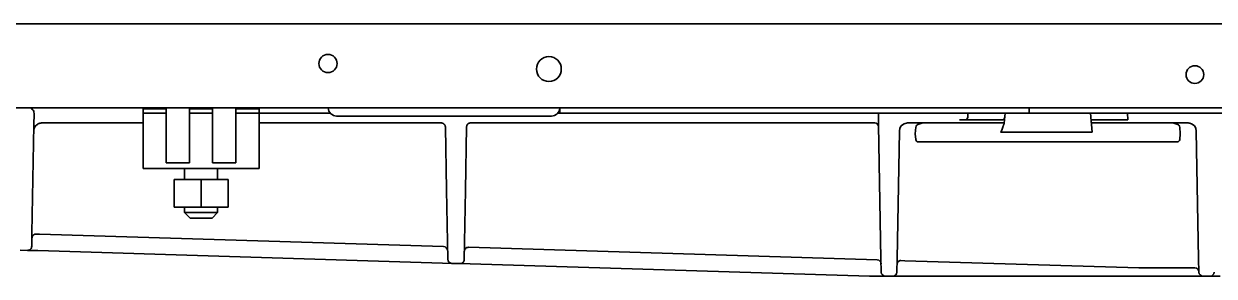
# Model space of a CAD drawing. Extents: x 5809 to 10669, y -850 to 3566.
# Drawn here: x 5945.5 to 6161.1, y 1340.3 to 1386 of the extents above; entities that cross this region are included whole.
import ezdxf

# ---------------------------------------------------------------- set-up
doc = ezdxf.new("R2010")
doc.units = 0
doc.header["$LTSCALE"] = 5
doc.layers.add('1', color=7, linetype='CONTINUOUS', true_color=0xffffff)

msp = doc.modelspace()

# ---------------------------------------------------------------- linework, layer by layer
at = {"layer": '1', "color": 7, "linetype": 'Continuous', "lineweight": 35}
for p, q in [((5855.07, 1386.03), (6231.07, 1386.03)), ((6678.57, 1370.83), (5822.57, 1370.83)), ((5947.33, 1369.81), (5947.29, 1367.69)), ((5967.07, 1370.63), (5967.07, 1370.83)), ((5967.07, 1369.83), (5967.07, 1370.63)), ((5967.07, 1370.63), (5971.27, 1370.63)), ((5971.27, 1369.83), (5967.07, 1369.83)), ((5967.07, 1365.33), (5967.07, 1369.83)), ((5971.27, 1370.63), (5971.27, 1369.83)), ((5971.27, 1365.33), (5971.27, 1369.83)), ((5975.47, 1369.83), (5975.47, 1370.63)), ((5975.47, 1370.63), (5979.67, 1370.63)), ((5979.67, 1369.83), (5975.47, 1369.83)), ((5975.47, 1369.83), (5975.47, 1365.33)), ((5979.67, 1370.63), (5979.67, 1369.83)), ((5979.67, 1365.33), (5979.67, 1369.83)), ((5983.87, 1370.63), (5988.07, 1370.63)), ((5983.87, 1369.83), (5983.87, 1370.63)), ((5988.07, 1369.83), (5983.87, 1369.83)), ((5983.87, 1369.83), (5983.87, 1365.33)), ((5988.07, 1370.83), (5988.07, 1370.63)), ((5988.07, 1370.63), (5988.07, 1369.83)), ((5988.07, 1369.83), (6000.99, 1369.83)), ((5988.07, 1369.83), (5988.07, 1365.33)), ((6000.61, 1370.83), (6000.61, 1370.77)), ((6005.57, 1369.33), (6002.11, 1369.33)), ((6037.57, 1369.33), (6005.57, 1369.33)), ((6041.04, 1369.33), (6037.57, 1369.33)), ((6042.57, 1369.83), (6042.16, 1369.83)), ((6042.54, 1370.83), (6042.54, 1370.77)), ((6042.57, 1370.83), (6042.57, 1369.83)), ((6044.57, 1369.83), (6042.57, 1369.83)), ((6125.57, 1369.83), (6044.57, 1369.83)), ((6100.28, 1367.69), (6100.25, 1369.81)), ((6116.44, 1369.11), (6116.46, 1369.83)), ((6123.18, 1369.83), (6123.02, 1368.03)), ((6127.57, 1369.83), (6125.57, 1369.83)), ((6127.57, 1370.83), (6127.57, 1369.83)), ((6129.57, 1369.83), (6127.57, 1369.83)), ((6129.57, 1369.83), (6174.63, 1369.83)), ((6138.97, 1366.41), (6138.67, 1369.83)), ((6145.38, 1369.83), (6145.42, 1368.63)), ((5946.95, 1348.14), (5947.29, 1367.69)), ((5967.07, 1368.08), (5948.78, 1368.08)), ((6021.07, 1368.08), (5988.07, 1368.08)), ((6021.82, 1367.34), (6022.02, 1355.95)), ((6025.67, 1367.39), (6025.47, 1355.89)), ((6097.26, 1368.08), (6026.37, 1368.08)), ((6099.59, 1368.08), (6097.26, 1368.08)), ((6100.28, 1367.69), (6100.71, 1343.46)), ((6110.98, 1368.08), (6105.54, 1368.08)), ((6106.92, 1366.13), (6107.03, 1367.34)), ((6108.27, 1368.08), (6107.37, 1367.77)), ((6112.57, 1368.08), (6111.66, 1368.08)), ((6114.92, 1368.63), (6122.61, 1368.63)), ((6138.77, 1368.63), (6145.42, 1368.63)), ((6150.18, 1368.08), (6149.27, 1368.08)), ((6156.33, 1368.08), (6150.86, 1368.08)), ((6154.48, 1367.77), (6153.57, 1368.08)), ((6154.82, 1367.34), (6154.92, 1366.13)), ((5967.07, 1359.83), (5967.07, 1365.33)), ((5971.27, 1365.33), (5971.27, 1360.83)), ((5975.47, 1360.83), (5975.47, 1365.33)), ((5979.67, 1365.33), (5979.67, 1360.83)), ((5983.87, 1360.83), (5983.87, 1365.33)), ((5988.07, 1365.33), (5988.07, 1359.83)), ((6104.04, 1366.6), (6103.64, 1343.46)), ((6106.92, 1366.13), (6107.01, 1365.08)), ((6138.97, 1366.41), (6122.38, 1366.41)), ((6154.83, 1365.08), (6154.92, 1366.13)), ((6158.24, 1343.46), (6157.83, 1366.6)), ((6114.92, 1364.63), (6107.51, 1364.63)), ((6146.92, 1364.63), (6114.92, 1364.63)), ((6154.33, 1364.63), (6146.92, 1364.63)), ((5975.47, 1360.83), (5971.27, 1360.83)), ((5983.87, 1360.83), (5979.67, 1360.83)), ((5967.07, 1359.83), (5988.07, 1359.83)), ((5974.57, 1359.83), (5974.57, 1357.83)), ((5980.57, 1357.83), (5980.57, 1359.83)), ((5972.68, 1357.83), (5977.57, 1357.83)), ((5972.68, 1357.83), (5972.68, 1352.83)), ((5977.57, 1357.83), (5982.47, 1357.83)), ((5977.57, 1357.83), (5977.57, 1352.83)), ((5982.47, 1357.83), (5982.47, 1352.83)), ((6022.02, 1355.95), (6022.24, 1343.38)), ((6025.47, 1355.89), (6025.25, 1343.34)), ((5977.57, 1352.83), (5972.68, 1352.83)), ((5974.57, 1352.83), (5974.57, 1351.83)), ((5974.57, 1351.83), (5980.57, 1351.83)), ((5974.57, 1351.83), (5975.57, 1350.83)), ((5982.47, 1352.83), (5977.57, 1352.83)), ((5979.57, 1350.83), (5980.57, 1351.83)), ((5980.57, 1351.83), (5980.57, 1352.83)), ((5975.57, 1350.83), (5979.57, 1350.83)), ((5946.91, 1345.74), (5946.95, 1348.14)), ((5947.71, 1347.96), (5948.34, 1347.94)), ((5948.34, 1347.94), (6021.49, 1345.69)), ((6026, 1345.56), (6100.04, 1343.28)), ((5946.14, 1345), (5944.8, 1345.04)), ((5947.98, 1344.95), (5946.14, 1345)), ((6021.31, 1342.7), (5947.98, 1344.95)), ((6100.71, 1343.46), (6100.75, 1341.06)), ((6103.64, 1343.46), (6103.6, 1341.06)), ((6158.28, 1341.06), (6158.24, 1343.46)), ((6022.97, 1342.65), (6021.31, 1342.7)), ((6022.97, 1342.65), (6024.48, 1342.6)), ((6024.48, 1342.6), (6026.32, 1342.54)), ((6026.32, 1342.54), (6098.63, 1340.33)), ((6104.34, 1343.15), (6105.02, 1343.13)), ((6105.02, 1343.13), (6147.42, 1341.83)), ((6147.73, 1341.83), (6156.63, 1341.83)), ((6156.63, 1341.83), (6157.58, 1341.83)), ((6099.84, 1340.33), (6098.63, 1340.33)), ((6101.5, 1340.33), (6099.84, 1340.33)), ((6102.85, 1340.33), (6101.5, 1340.33)), ((6102.85, 1340.33), (6104.69, 1340.33)), ((6104.69, 1340.33), (6157.38, 1340.33)), ((6157.38, 1340.33), (6159.03, 1340.33)), ((6160.32, 1340.33), (6159.03, 1340.33)), ((6162.16, 1340.33), (6160.32, 1340.33))]:
    msp.add_line(p, q, dxfattribs=at)
for centre, radius in [((6000.57, 1378.83), 1.65), ((6040.57, 1377.83), 2.25), ((6157.57, 1376.83), 1.6)]:
    msp.add_circle(centre, radius, dxfattribs=at)
for centre, radius, start, end in [((5946.33, 1369.83), 1, 359, 90), ((6002.11, 1370.83), 1.5, 182, 270), ((6041.04, 1370.83), 1.5, 270, 358), ((6115.94, 1369.13), 0.5, 270, 358), ((6122.61, 1369.13), 0.5, 270, 355), ((6099.59, 1367.38), 0.7, 1, 90), ((6105.54, 1366.58), 1.5, 101.3798, 179), ((6107.53, 1367.3), 0.5, 108.4349, 175), ((6154.32, 1367.3), 0.5, 5, 71.5651), ((6156.33, 1366.58), 1.5, 1, 78.6202), ((6107.51, 1365.13), 0.5, 185, 270), ((6154.33, 1365.13), 0.5, 270, 355), ((5947.69, 1347.21), 0.75, 88.243, 179), ((5946.16, 1345.75), 0.75, 268.243, 359), ((6021.46, 1344.94), 0.75, 1, 88.243), ((6025.98, 1344.86), 0.7, 88.243, 179), ((6022.99, 1343.4), 0.75, 181, 268.243), ((6024.5, 1343.35), 0.75, 268.243, 359), ((6100.02, 1342.58), 0.7, 1, 88.243), ((6101.5, 1341.08), 0.75, 181, 270), ((6102.85, 1341.08), 0.75, 270, 359), ((6104.32, 1342.45), 0.7, 88.243, 179), ((6157.58, 1341.13), 0.7, 1, 90), ((6159.03, 1341.08), 0.75, 181, 270), ((6160.32, 1341.08), 0.75, 270, 359)]:
    msp.add_arc(centre, radius, start, end, dxfattribs=at)
msp.add_ellipse((6122.74, 1370.51), major_axis=(0.36, 4.1), ratio=0.121482, start_param=3.152266, end_param=3.833542, dxfattribs=at)
for points, knots in [([(5948.78, 1368.08), (5948.77, 1368.08), (5948.76, 1368.08), (5948.74, 1368.08), (5948.72, 1368.07), (5948.7, 1368.07), (5948.68, 1368.07), (5948.66, 1368.07), (5948.64, 1368.07), (5948.62, 1368.07), (5948.6, 1368.07), (5948.58, 1368.06), (5948.56, 1368.06), (5948.54, 1368.06), (5948.52, 1368.05), (5948.5, 1368.05), (5948.48, 1368.05), (5948.46, 1368.04), (5948.44, 1368.04), (5948.42, 1368.03), (5948.4, 1368.03), (5948.38, 1368.02), (5948.36, 1368.02), (5948.34, 1368.01), (5948.32, 1368.01), (5948.3, 1368), (5948.28, 1367.99), (5948.26, 1367.99), (5948.24, 1367.98), (5948.23, 1367.97), (5948.21, 1367.96), (5948.19, 1367.96), (5948.17, 1367.95), (5948.15, 1367.94), (5948.13, 1367.93), (5948.12, 1367.92), (5948.1, 1367.91), (5948.08, 1367.91), (5948.06, 1367.9), (5948.04, 1367.89), (5948.03, 1367.88), (5948.01, 1367.87), (5947.99, 1367.86), (5947.98, 1367.85), (5947.96, 1367.83), (5947.94, 1367.82), (5947.93, 1367.81), (5947.91, 1367.8), (5947.89, 1367.79), (5947.88, 1367.78), (5947.86, 1367.76), (5947.84, 1367.75), (5947.83, 1367.74), (5947.81, 1367.73), (5947.8, 1367.71), (5947.78, 1367.7), (5947.77, 1367.69), (5947.75, 1367.67), (5947.74, 1367.66), (5947.72, 1367.64), (5947.7, 1367.62), (5947.67, 1367.59), (5947.65, 1367.56), (5947.62, 1367.54), (5947.6, 1367.51), (5947.58, 1367.48), (5947.55, 1367.45), (5947.53, 1367.42), (5947.51, 1367.38), (5947.49, 1367.35), (5947.47, 1367.32), (5947.45, 1367.29), (5947.44, 1367.25), (5947.42, 1367.22), (5947.4, 1367.19), (5947.39, 1367.15), (5947.38, 1367.12), (5947.36, 1367.08), (5947.35, 1367.05), (5947.34, 1367.01), (5947.33, 1366.97), (5947.32, 1366.94), (5947.31, 1366.9), (5947.3, 1366.86), (5947.3, 1366.83), (5947.29, 1366.79), (5947.29, 1366.75), (5947.28, 1366.71), (5947.28, 1366.68), (5947.28, 1366.64), (5947.28, 1366.61), (5947.28, 1366.6)], [0, 0, 0, 0, 0.008621, 0.017242, 0.025862, 0.034483, 0.043104, 0.051725, 0.060345, 0.068966, 0.077587, 0.086208, 0.094828, 0.103449, 0.11207, 0.120691, 0.129312, 0.137932, 0.146553, 0.155174, 0.163795, 0.172415, 0.181036, 0.189657, 0.198278, 0.206898, 0.215519, 0.22414, 0.232761, 0.241382, 0.250002, 0.258623, 0.267244, 0.275865, 0.284485, 0.293106, 0.301727, 0.310348, 0.318968, 0.327589, 0.33621, 0.344831, 0.353452, 0.362072, 0.370693, 0.379314, 0.387935, 0.396555, 0.405176, 0.413797, 0.422418, 0.431039, 0.439659, 0.44828, 0.456901, 0.465522, 0.474142, 0.482763, 0.491384, 0.500005, 0.516134, 0.532262, 0.548391, 0.56452, 0.580649, 0.596778, 0.612907, 0.629036, 0.645165, 0.661293, 0.677422, 0.693551, 0.70968, 0.725809, 0.741938, 0.758067, 0.774196, 0.790325, 0.806453, 0.822582, 0.838711, 0.85484, 0.870969, 0.887098, 0.903227, 0.919356, 0.935484, 0.951613, 0.967742, 0.983871, 1, 1, 1, 1]), ([(5947.37, 1367.44), (5947.41, 1367.43), (5947.49, 1367.46), (5947.66, 1367.6), (5947.84, 1367.74), (5947.93, 1367.82)], [0, 0, 0, 0, 0.338281, 0.701628, 1, 1, 1, 1]), ([(6105.54, 1368.08), (6105.49, 1368.08), (6105.44, 1368.07), (6105.34, 1368.06), (6105.29, 1368.06), (6105.25, 1368.05)], [0, 0, 0, 0, 0.5, 0.5, 1, 1, 1, 1]), ([(6123.02, 1368.08), (6119.26, 1368.08), (6115.5, 1368.08), (6111.73, 1368.08), (6111.71, 1368.08), (6111.68, 1368.08), (6111.66, 1368.08), (6111.61, 1368.08), (6111.55, 1368.08), (6111.44, 1368.08), (6111.39, 1368.08), (6111.3, 1368.08), (6111.27, 1368.08), (6111.21, 1368.08), (6111.19, 1368.08), (6111.1, 1368.08), (6111.04, 1368.08), (6110.98, 1368.08)], [-17.972547, -17.972547, -17.972547, -17.972547, -0.109671, -0.109671, -0.109671, 0, 0, 0, 0.25, 0.25, 0.5, 0.5, 0.625, 0.625, 0.75, 0.75, 1, 1, 1, 1]), ([(6123.02, 1368.03), (6123.02, 1367.97), (6123, 1367.91), (6122.98, 1367.82), (6122.97, 1367.79), (6122.94, 1367.73), (6122.93, 1367.7), (6122.91, 1367.64), (6122.89, 1367.62), (6122.87, 1367.56), (6122.85, 1367.53), (6122.83, 1367.47), (6122.82, 1367.45), (6122.79, 1367.39), (6122.78, 1367.36), (6122.78, 1367.33)], [0, 0, 0, 0, 0.25, 0.25, 0.375, 0.375, 0.5, 0.5, 0.625, 0.625, 0.75, 0.75, 0.875, 0.875, 1, 1, 1, 1]), ([(6150.86, 1368.08), (6150.81, 1368.08), (6150.75, 1368.08), (6150.63, 1368.08), (6150.57, 1368.08), (6150.46, 1368.08), (6150.4, 1368.08), (6150.32, 1368.08), (6150.29, 1368.08), (6150.24, 1368.08), (6150.21, 1368.08), (6150.18, 1368.08), (6150.15, 1368.08), (6150.12, 1368.08), (6150.08, 1368.08), (6146.33, 1368.08), (6142.58, 1368.08), (6138.82, 1368.08)], [0, 0, 0, 0, 0.25, 0.25, 0.5, 0.5, 0.75, 0.75, 0.875, 0.875, 1, 1, 1, 1.159161, 1.159161, 1.159161, 19.178448, 19.178448, 19.178448, 19.178448]), ([(6156.63, 1368.05), (6156.58, 1368.06), (6156.53, 1368.06), (6156.43, 1368.07), (6156.38, 1368.08), (6156.33, 1368.08)], [0, 0, 0, 0, 0.5, 0.5, 1, 1, 1, 1])]:
    msp.add_open_spline(points, degree=3, knots=knots, dxfattribs=at)
for points in [[(6021.07, 1368.08), (6021.08, 1368.08), (6021.09, 1368.08), (6021.11, 1368.08), (6021.13, 1368.07), (6021.15, 1368.07), (6021.17, 1368.07), (6021.2, 1368.07), (6021.22, 1368.06), (6021.24, 1368.06), (6021.26, 1368.05), (6021.28, 1368.05), (6021.31, 1368.04), (6021.33, 1368.03), (6021.35, 1368.02), (6021.37, 1368.01), (6021.39, 1368), (6021.42, 1367.99), (6021.44, 1367.98), (6021.46, 1367.97), (6021.48, 1367.96), (6021.5, 1367.94), (6021.52, 1367.93), (6021.54, 1367.91), (6021.56, 1367.89), (6021.58, 1367.88), (6021.6, 1367.86), (6021.62, 1367.84), (6021.64, 1367.82), (6021.66, 1367.8), (6021.68, 1367.77), (6021.69, 1367.75), (6021.71, 1367.73), (6021.72, 1367.7), (6021.74, 1367.68), (6021.75, 1367.65), (6021.76, 1367.62), (6021.77, 1367.59), (6021.78, 1367.56), (6021.79, 1367.53), (6021.8, 1367.51), (6021.81, 1367.48), (6021.81, 1367.45), (6021.82, 1367.42), (6021.82, 1367.39), (6021.82, 1367.37), (6021.82, 1367.35), (6021.82, 1367.34)], [(6025.67, 1367.39), (6025.67, 1367.4), (6025.67, 1367.41), (6025.67, 1367.44), (6025.68, 1367.46), (6025.68, 1367.49), (6025.69, 1367.52), (6025.69, 1367.54), (6025.7, 1367.57), (6025.71, 1367.6), (6025.72, 1367.62), (6025.73, 1367.65), (6025.74, 1367.68), (6025.75, 1367.7), (6025.77, 1367.73), (6025.78, 1367.75), (6025.79, 1367.77), (6025.81, 1367.79), (6025.83, 1367.81), (6025.84, 1367.83), (6025.86, 1367.85), (6025.88, 1367.87), (6025.9, 1367.89), (6025.91, 1367.91), (6025.93, 1367.92), (6025.95, 1367.94), (6025.97, 1367.95), (6025.99, 1367.96), (6026.01, 1367.98), (6026.03, 1367.99), (6026.05, 1368), (6026.07, 1368.01), (6026.09, 1368.02), (6026.12, 1368.03), (6026.14, 1368.04), (6026.16, 1368.04), (6026.18, 1368.05), (6026.2, 1368.05), (6026.22, 1368.06), (6026.24, 1368.06), (6026.26, 1368.07), (6026.28, 1368.07), (6026.3, 1368.07), (6026.32, 1368.07), (6026.34, 1368.08), (6026.35, 1368.08), (6026.37, 1368.08), (6026.37, 1368.08)], [(6147.42, 1341.83), (6147.52, 1341.83), (6147.62, 1341.83), (6147.73, 1341.83)]]:
    msp.add_open_spline(points, degree=3, dxfattribs=at)

doc.saveas('drawing.dxf')
